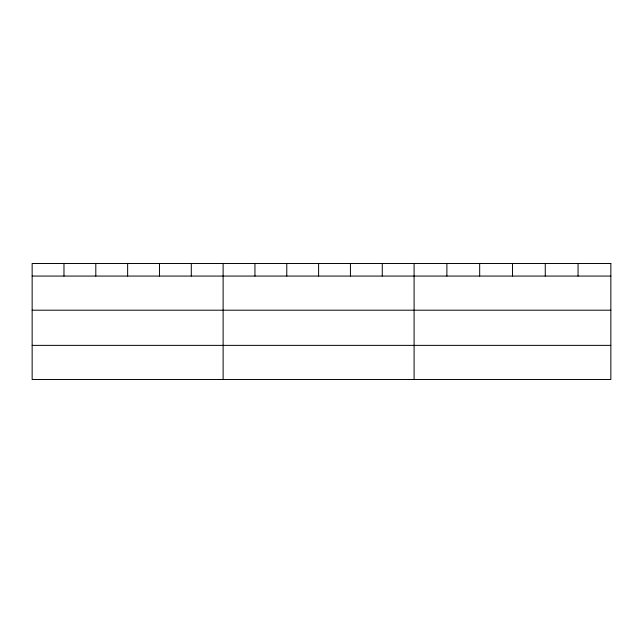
<?xml version="1.0" encoding="UTF-8"?>
<svg xmlns="http://www.w3.org/2000/svg" width="643" height="643" viewBox="0 0 643 643"><rect width="100%" height="100%" fill="white"/><g stroke="black" fill="none" stroke-linecap="round" stroke-linejoin="round"><path stroke-width="0.96" d="M32.15 276.064L610.85 276.064M32.15 310.199L610.85 310.199M32.15 345.371L610.85 345.371M578.057 263.493L578.057 276.064M545.264 263.493L545.264 276.064M512.471 263.493L512.471 276.064M479.678 263.493L479.678 276.064M446.885 263.493L446.885 276.064M414.092 263.493L414.092 379.507M382.264 263.493L382.264 276.064M350.435 263.493L350.435 276.064M318.606 263.493L318.606 276.064M286.778 263.493L286.778 276.064M254.949 263.493L254.949 276.064M223.121 263.493L223.121 379.507M191.292 263.493L191.292 276.064M159.464 263.493L159.464 276.064M127.636 263.493L127.636 276.064M95.807 263.493L95.807 276.064M63.978 263.493L63.978 276.064M610.85 263.493L32.15 263.493L32.15 379.507L610.85 379.507L610.85 263.493"/></g></svg>
